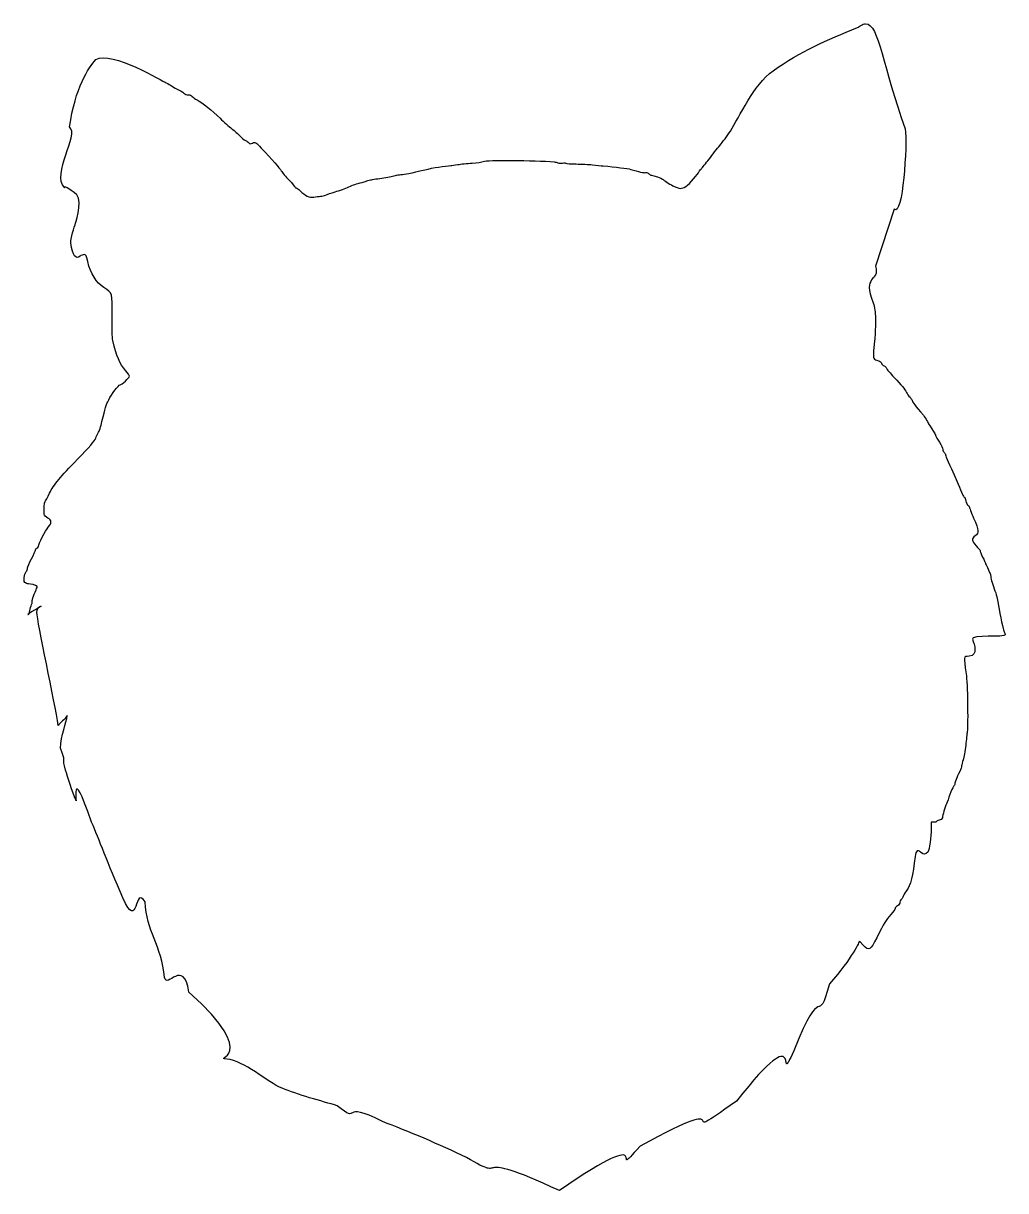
# Model space of a CAD drawing. Header units: centimetres. Extents: x -21.2 to 40.1, y -15.8 to 16.
# Drawn here: x 13.59 to 40.11, y -15.83 to 15.69 of the extents above; entities that cross this region are included whole.
import ezdxf

# ---------------------------------------------------------------- set-up
doc = ezdxf.new("R2010")
doc.units = ezdxf.units.CM
doc.header["$MEASUREMENT"] = 0
doc.layers.add('Layer 1', color=7, linetype='Continuous')

msp = doc.modelspace()

# ---------------------------------------------------------------- linework, layer by layer
at = {"layer": 'Layer 1'}
msp.add_open_spline([(36.32922, 15.68013), (36.29069, 15.67891), (36.24898, 15.66478), (36.20354, 15.63631), (36.20354, 15.63631), (36.17498, 15.61841), (36.14543, 15.59808), (36.1159, 15.57678), (36.1159, 15.57678), (35.28179, 15.2485), (34.57874, 14.93861), (33.83221, 14.41013), (33.83221, 14.41013), (33.30142, 14.03438), (32.92445, 13.15482), (32.6788, 12.78129), (32.6788, 12.78129), (32.59745, 12.6576), (32.47075, 12.48496), (32.39685, 12.39764), (32.39685, 12.39764), (32.32295, 12.31033), (32.1915, 12.14364), (32.10498, 12.02723), (32.10498, 12.02723), (32.01846, 11.91081), (31.92036, 11.78973), (31.88753, 11.75768), (31.88753, 11.75768), (31.85467, 11.72563), (31.82799, 11.68935), (31.82799, 11.67748), (31.82799, 11.67748), (31.82799, 11.63432), (31.57378, 11.35274), (31.47577, 11.28722), (31.47577, 11.28722), (31.36447, 11.21282), (31.309, 11.21614), (31.12768, 11.30706), (31.12768, 11.30706), (31.02982, 11.35613), (30.87933, 11.45308), (30.84904, 11.48648), (30.84904, 11.48648), (30.82745, 11.51029), (30.59956, 11.59066), (30.55386, 11.59066), (30.55386, 11.59066), (30.53066, 11.59066), (30.49592, 11.60917), (30.47697, 11.632), (30.47697, 11.632), (30.45801, 11.65484), (30.42118, 11.66776), (30.39511, 11.66094), (30.39511, 11.66094), (30.35203, 11.64968), (30.19768, 11.68377), (29.98914, 11.74941), (29.98914, 11.74941), (29.91937, 11.77137), (29.56083, 11.81659), (29.24831, 11.84284), (29.24831, 11.84284), (29.1901, 11.84773), (29.05912, 11.86081), (28.95726, 11.87178), (28.95726, 11.87178), (28.8554, 11.88276), (28.65623, 11.89247), (28.51492, 11.89411), (28.51492, 11.89411), (28.3736, 11.89574), (28.2508, 11.90522), (28.24124, 11.91478), (28.24124, 11.91478), (28.23167, 11.92434), (28.1893, 11.92556), (28.14781, 11.91726), (28.14781, 11.91726), (28.10631, 11.90896), (28.05135, 11.91154), (28.02544, 11.92305), (28.02544, 11.92305), (27.99952, 11.93455), (27.95449, 11.94601), (27.92539, 11.94868), (27.92539, 11.94868), (27.37304, 11.99922), (26.09382, 12.00746), (26.00716, 11.96108), (26.00716, 11.96108), (25.97836, 11.94566), (25.84424, 11.9261), (25.7095, 11.91809), (25.7095, 11.91809), (25.57477, 11.91007), (25.39928, 11.89218), (25.31924, 11.8784), (25.31924, 11.8784), (25.2392, 11.86461), (25.15586, 11.85315), (25.13404, 11.85194), (25.13404, 11.85194), (24.96496, 11.84259), (24.65428, 11.79226), (24.43289, 11.73866), (24.43289, 11.73866), (24.04496, 11.64476), (23.88845, 11.61277), (23.78466, 11.6072), (23.78466, 11.6072), (23.73373, 11.60447), (23.66807, 11.59376), (23.63831, 11.58322), (23.63831, 11.58322), (23.60855, 11.57268), (23.46568, 11.54547), (23.32081, 11.52286), (23.32081, 11.52286), (23.17595, 11.50026), (23.01538, 11.47483), (22.96445, 11.46664), (22.96445, 11.46664), (22.91352, 11.45845), (22.85994, 11.44304), (22.84539, 11.43191), (22.84539, 11.43191), (22.83083, 11.42079), (22.75896, 11.39936), (22.68581, 11.38396), (22.68581, 11.38396), (22.61267, 11.36856), (22.47575, 11.32165), (22.38154, 11.27978), (22.38154, 11.27978), (22.28734, 11.2379), (22.12109, 11.17633), (22.01195, 11.14335), (22.01195, 11.14335), (21.90281, 11.11037), (21.78375, 11.07079), (21.74737, 11.05488), (21.74737, 11.05488), (21.71099, 11.03897), (21.65146, 11.02371), (21.61508, 11.02098), (21.61508, 11.02098), (21.57869, 11.01825), (21.49535, 11.00832), (21.42987, 10.99949), (21.42987, 10.99949), (21.30219, 10.98227), (21.20559, 11.02863), (21.05863, 11.17808), (21.05863, 11.17808), (21.0217, 11.21563), (20.97705, 11.24671), (20.95941, 11.24671), (20.95941, 11.24671), (20.94176, 11.2467), (20.9266, 11.25564), (20.92634, 11.26655), (20.92634, 11.26655), (20.92607, 11.27746), (20.85338, 11.36356), (20.76428, 11.45754), (20.76428, 11.45754), (20.67517, 11.55153), (20.58079, 11.66363), (20.55426, 11.70725), (20.55426, 11.70725), (20.50591, 11.78676), (20.31203, 12.00833), (20.01352, 12.32488), (20.01352, 12.32488), (19.85814, 12.48966), (19.85128, 12.49355), (19.7787, 12.46048), (19.7787, 12.46048), (19.71508, 12.43149), (19.69951, 12.43263), (19.6737, 12.46792), (19.6737, 12.46792), (19.65704, 12.49069), (19.61751, 12.51721), (19.58523, 12.52745), (19.58523, 12.52745), (19.55295, 12.5377), (19.4874, 12.59179), (19.43971, 12.64734), (19.43971, 12.64734), (19.39201, 12.70289), (19.29336, 12.7927), (19.2206, 12.84743), (19.2206, 12.84743), (19.14783, 12.90217), (19.00496, 13.02831), (18.9031, 13.1269), (18.9031, 13.1269), (18.69109, 13.3321), (18.41749, 13.55062), (18.27967, 13.62547), (18.27967, 13.62547), (18.22776, 13.65367), (18.16969, 13.69601), (18.15069, 13.71891), (18.15069, 13.71891), (18.13169, 13.7418), (18.08399, 13.76025), (18.04486, 13.76025), (18.04486, 13.76025), (18.00572, 13.76025), (17.9507, 13.78206), (17.92249, 13.8082), (17.92249, 13.8082), (17.89427, 13.83434), (17.81434, 13.88291), (17.74472, 13.91652), (17.74472, 13.91652), (17.6751, 13.95013), (17.60366, 13.99139), (17.58597, 14.00829), (17.58597, 14.00829), (17.56828, 14.0252), (17.50311, 14.06108), (17.44128, 14.0885), (17.44128, 14.0885), (17.37943, 14.11591), (15.9635, 14.95894), (15.54785, 14.71936), (15.54785, 14.71936), (15.34563, 14.49022), (14.99112, 13.95499), (14.83596, 12.89622), (14.83596, 12.89622), (15.1134, 12.68823), (14.32979, 11.62845), (14.70532, 11.24919), (14.70532, 11.24919), (14.68547, 11.28282), (14.7214, 11.2961), (14.96081, 11.12185), (14.96081, 11.12185), (15.21742, 11.03342), (15.03086, 10.38721), (15.00049, 10.29586), (15.00049, 10.29586), (14.97013, 10.2045), (14.85305, 9.85963), (14.86986, 9.76504), (14.86986, 9.76504), (14.93407, 9.40355), (14.99722, 9.31324), (15.12121, 9.40702), (15.12121, 9.40702), (15.14945, 9.42839), (15.19751, 9.44625), (15.22787, 9.44671), (15.22787, 9.44671), (15.27464, 9.44742), (15.28977, 9.41885), (15.32874, 9.25737), (15.32874, 9.25737), (15.40767, 8.93036), (15.55715, 8.68906), (15.76282, 8.55788), (15.76282, 8.55788), (16.00051, 8.40626), (15.997, 8.41887), (15.98607, 7.79059), (15.98607, 7.79059), (15.98076, 7.48584), (15.98767, 7.18951), (16.00178, 7.13161), (16.00178, 7.13161), (16.10923, 6.69059), (16.18472, 6.51524), (16.35318, 6.3114), (16.35318, 6.3114), (16.40964, 6.24306), (16.4557, 6.17557), (16.4557, 6.16092), (16.4557, 6.16092), (16.4557, 6.12663), (16.24009, 5.92858), (16.20269, 5.92858), (16.20269, 5.92858), (16.15806, 5.92858), (15.96709, 5.68), (15.89346, 5.52592), (15.89346, 5.52592), (15.82192, 5.3762), (15.80069, 5.30693), (15.71239, 4.93639), (15.71239, 4.93639), (15.68118, 4.80543), (15.63588, 4.6685), (15.61234, 4.63212), (15.61234, 4.63212), (15.5888, 4.59574), (15.55758, 4.53297), (15.54289, 4.49239), (15.54289, 4.49239), (15.51243, 4.40836), (15.37693, 4.24991), (15.05341, 3.92106), (15.05341, 3.92106), (14.59076, 3.4508), (14.4082, 3.22989), (14.29935, 3.00824), (14.29935, 3.00824), (14.24126, 2.88997), (14.18539, 2.78675), (14.17532, 2.77921), (14.17532, 2.77921), (14.15876, 2.76682), (14.14264, 2.5402), (14.15052, 2.43195), (14.15052, 2.43195), (14.15227, 2.40792), (14.19548, 2.36361), (14.24643, 2.33356), (14.24643, 2.33356), (14.36037, 2.26633), (14.36456, 2.20255), (14.26297, 2.08633), (14.26297, 2.08633), (14.18523, 1.99742), (13.99508, 1.62998), (13.99508, 1.56874), (13.99508, 1.56874), (13.99507, 1.55005), (13.9772, 1.52834), (13.95539, 1.51996), (13.95539, 1.51996), (13.93356, 1.51158), (13.9157, 1.48828), (13.9157, 1.4687), (13.9157, 1.4687), (13.9157, 1.44912), (13.86806, 1.34275), (13.80987, 1.23223), (13.80987, 1.23223), (13.75166, 1.1217), (13.70404, 1.01101), (13.70404, 0.98583), (13.70404, 0.98583), (13.70403, 0.96066), (13.68825, 0.91615), (13.66848, 0.88744), (13.66848, 0.88744), (13.61404, 0.80837), (13.58951, 0.63992), (13.62631, 0.59557), (13.62631, 0.59557), (13.64351, 0.57485), (13.69095, 0.55754), (13.73215, 0.55754), (13.73215, 0.55754), (13.79212, 0.55754), (13.91255, 0.52157), (13.96449, 0.48809), (13.96449, 0.48809), (13.96937, 0.48494), (13.95537, 0.44313), (13.93389, 0.39465), (13.93389, 0.39465), (13.85948, 0.22673), (13.81308, 0.08715), (13.82641, 0.07385), (13.82641, 0.07385), (13.83376, 0.0665), (13.82097, 0.01651), (13.79829, -0.03777), (13.79829, -0.03777), (13.77561, -0.09205), (13.75695, -0.1656), (13.75695, -0.20066), (13.75695, -0.20066), (13.75695, -0.23572), (13.74207, -0.26812), (13.72388, -0.27259), (13.72388, -0.27259), (13.6099, -0.30062), (14.15707, -0.00201), (14.06787, -0.0486), (14.06787, -0.0486), (13.97146, -0.09895), (13.96176, -0.11412), (13.9579, -0.21562), (13.9579, -0.21562), (13.94934, -0.44041), (14.45084, -2.67489), (14.53254, -3.26742), (14.53254, -3.26742), (14.55534, -3.20233), (14.73098, -3.1031), (14.76901, -3.00036), (14.76901, -3.00036), (14.76907, -3.19075), (14.58806, -3.54047), (14.59317, -3.88604), (14.59317, -3.88604), (14.75539, -4.26566), (14.62563, -4.10708), (14.72877, -4.47804), (14.72877, -4.47804), (14.79092, -4.64406), (14.90854, -5.08109), (15.00658, -5.27676), (15.00658, -5.27676), (15.04997, -5.49974), (14.83789, -4.14764), (15.43207, -5.87928), (15.43207, -5.87928), (15.63375, -6.33533), (15.85442, -6.97037), (16.27708, -7.92649), (16.27708, -7.92649), (16.69975, -8.88262), (16.58215, -7.54066), (16.87493, -8.03571), (16.87493, -8.03571), (16.90811, -8.80401), (17.32288, -9.21959), (17.40162, -10.073), (17.40162, -10.073), (17.46666, -10.40883), (17.90976, -9.52685), (18.06142, -10.46905), (18.06142, -10.46905), (20.08521, -12.29357), (18.63736, -12.23863), (19.08831, -12.2764), (19.08831, -12.2764), (19.53925, -12.31418), (20.18034, -12.90339), (20.58072, -13.06768), (20.58072, -13.06768), (20.98111, -13.23196), (21.65586, -13.41931), (22.06652, -13.53814), (22.06652, -13.53814), (22.7158, -14.07913), (22.1097, -13.35828), (23.28939, -13.96478), (23.28939, -13.96478), (23.95514, -14.22253), (24.85083, -14.58864), (25.55324, -14.93877), (25.55324, -14.93877), (26.8063, -15.67437), (25.48932, -14.62722), (28.0643, -15.83092), (28.0643, -15.83092), (30.89915, -13.85529), (29.26553, -15.71396), (30.24049, -14.63368), (30.24049, -14.63368), (33.16111, -13.02109), (30.94868, -14.77954), (32.84416, -13.41329), (32.84416, -13.41329), (34.77635, -10.96407), (33.85979, -13.1912), (34.39611, -12.05647), (34.39611, -12.05647), (35.1811, -10.05946), (35.01699, -11.49293), (35.35539, -10.2443), (35.35539, -10.2443), (35.98431, -9.54043), (36.16398, -9.09428), (36.16398, -9.09428), (36.16398, -9.09428), (36.16398, -9.09428), (36.27147, -9.20673), (36.27147, -9.20673), (36.27147, -9.20673), (36.42355, -9.365), (36.4563, -9.34551), (36.63031, -9.00085), (36.63031, -9.00085), (36.83366, -8.59803), (36.87786, -8.52566), (37.009, -8.37577), (37.009, -8.37577), (37.07315, -8.30243), (37.12558, -8.22882), (37.12558, -8.21206), (37.12558, -8.21206), (37.12557, -8.19529), (37.15534, -8.1623), (37.19172, -8.13847), (37.19172, -8.13847), (37.2281, -8.11464), (37.25787, -8.07212), (37.25787, -8.04422), (37.25787, -8.04422), (37.25787, -8.0163), (37.26934, -7.986), (37.2835, -7.97724), (37.2835, -7.97724), (37.29766, -7.96849), (37.32917, -7.91792), (37.35378, -7.86397), (37.35378, -7.86397), (37.37839, -7.81002), (37.41994, -7.74176), (37.44556, -7.71266), (37.44556, -7.71266), (37.53543, -7.61049), (37.6068, -7.32316), (37.67128, -6.80398), (37.67128, -6.80398), (37.69123, -6.64329), (37.73142, -6.61199), (37.8168, -6.69153), (37.8168, -6.69153), (37.89362, -6.7631), (37.96147, -6.76177), (38.00945, -6.6874), (38.00945, -6.6874), (38.05494, -6.61684), (38.10453, -6.28202), (38.10453, -6.04578), (38.10453, -6.04578), (38.10453, -6.04578), (38.10453, -5.87794), (38.10453, -5.87794), (38.10453, -5.87794), (38.10453, -5.87794), (38.2269, -5.87794), (38.2269, -5.87794), (38.2269, -5.87794), (38.24114, -5.80466), (38.39536, -5.85817), (38.4055, -5.76549), (38.4055, -5.76549), (38.41478, -5.68057), (38.47118, -5.48254), (38.51464, -5.38433), (38.51464, -5.38433), (38.53396, -5.34067), (38.57599, -5.22756), (38.60807, -5.13298), (38.60807, -5.13298), (38.64015, -5.03838), (38.6831, -4.94179), (38.70315, -4.91883), (38.70315, -4.91883), (38.7232, -4.89585), (38.73953, -4.86207), (38.73953, -4.84359), (38.73953, -4.84359), (38.73953, -4.80797), (38.78883, -4.6857), (38.87348, -4.5112), (38.87348, -4.5112), (38.90172, -4.45299), (38.92478, -4.38485), (38.92474, -4.35989), (38.92474, -4.35989), (38.9247, -4.33493), (38.94317, -4.26122), (38.96526, -4.19618), (38.96526, -4.19618), (38.98734, -4.13114), (39.01795, -3.95521), (39.03388, -3.8051), (39.03388, -3.8051), (39.04981, -3.65498), (39.06794, -3.49057), (39.07357, -3.43964), (39.07357, -3.43964), (39.10153, -3.18663), (39.08282, -2.12576), (39.04629, -1.87281), (39.04629, -1.87281), (38.97545, -1.3824), (38.96946, -1.41925), (39.12732, -1.39408), (39.12732, -1.39408), (39.37668, -1.37152), (39.26872, -1.10401), (39.21496, -0.93933), (39.21496, -0.93933), (39.16284, -0.80275), (40.11246, -0.90189), (40.0954, -0.81912), (40.0954, -0.81912), (40.08499, -0.76867), (40.06761, -0.70913), (40.05654, -0.68683), (40.05654, -0.68683), (40.03224, -0.63791), (39.92184, -0.10174), (39.90936, 0.02837), (39.90936, 0.02837), (39.89978, 0.12826), (39.86042, 0.27749), (39.80436, 0.42525), (39.80436, 0.42525), (39.74236, 0.58864), (39.70193, 0.72863), (39.70927, 0.75432), (39.70927, 0.75432), (39.71319, 0.76807), (39.70538, 0.80379), (39.69191, 0.8337), (39.69191, 0.8337), (39.67842, 0.86361), (39.64566, 0.93589), (39.61915, 0.9941), (39.61915, 0.9941), (39.59262, 1.05231), (39.56847, 1.10589), (39.56623, 1.11316), (39.56623, 1.11316), (39.56398, 1.12044), (39.53053, 1.19527), (39.49182, 1.27935), (39.49182, 1.27935), (39.45309, 1.36344), (39.42154, 1.44205), (39.42154, 1.45382), (39.42154, 1.45382), (39.42153, 1.46558), (39.37391, 1.52492), (39.3157, 1.58611), (39.3157, 1.58611), (39.1891, 1.7192), (39.18382, 1.77192), (39.28924, 1.84986), (39.28924, 1.84986), (39.39719, 1.92967), (39.39131, 1.99644), (39.24873, 2.33025), (39.24873, 2.33025), (39.18353, 2.48289), (39.13049, 2.62103), (39.13049, 2.63783), (39.13049, 2.63783), (39.13049, 2.65462), (39.11348, 2.67523), (39.09246, 2.6833), (39.09246, 2.6833), (39.07143, 2.69137), (39.04596, 2.74059), (39.03624, 2.79244), (39.03624, 2.79244), (39.0265, 2.8443), (39.00823, 2.89302), (38.99572, 2.90076), (38.99572, 2.90076), (38.9707, 2.91622), (38.9309, 2.99963), (38.82788, 3.24968), (38.82788, 3.24968), (38.75924, 3.41625), (38.69486, 3.56027), (38.55916, 3.8516), (38.55916, 3.8516), (38.51848, 3.93891), (38.48745, 4.02387), (38.49053, 4.04012), (38.49053, 4.04012), (38.49362, 4.05637), (38.47782, 4.08468), (38.45581, 4.10296), (38.45581, 4.10296), (38.43378, 4.12123), (38.41612, 4.15777), (38.41612, 4.18481), (38.41612, 4.18481), (38.41612, 4.21185), (38.37444, 4.29949), (38.32351, 4.37912), (38.32351, 4.37912), (38.27258, 4.45873), (38.23091, 4.53479), (38.23091, 4.54779), (38.23091, 4.54779), (38.23091, 4.56078), (38.18077, 4.64723), (38.11929, 4.74044), (38.11929, 4.74044), (38.05781, 4.83364), (37.99426, 4.9397), (37.9779, 4.97608), (37.9779, 4.97608), (37.96154, 5.01246), (37.92271, 5.07199), (37.89191, 5.10837), (37.89191, 5.10837), (37.66705, 5.37393), (37.59591, 5.46601), (37.59591, 5.49284), (37.59591, 5.49284), (37.59591, 5.50978), (37.56671, 5.55557), (37.53059, 5.59454), (37.53059, 5.59454), (37.49447, 5.63352), (37.45088, 5.69208), (37.43385, 5.72435), (37.43385, 5.72435), (37.38488, 5.81713), (37.30561, 5.91343), (37.09982, 6.13198), (37.09982, 6.13198), (36.99441, 6.24391), (36.90204, 6.35693), (36.89394, 6.38251), (36.89394, 6.38251), (36.88582, 6.40808), (36.85623, 6.43575), (36.82862, 6.44452), (36.82862, 6.44452), (36.801, 6.45328), (36.77146, 6.48399), (36.76247, 6.51232), (36.76247, 6.51232), (36.75348, 6.54064), (36.71387, 6.5708), (36.67483, 6.58012), (36.67483, 6.58012), (36.54291, 6.61159), (36.52979, 6.63823), (36.5475, 6.84057), (36.5475, 6.84057), (36.59563, 7.39041), (36.60293, 7.52301), (36.59794, 7.73436), (36.59794, 7.73436), (36.59453, 7.8781), (36.57201, 8.03154), (36.53841, 8.14033), (36.53841, 8.14033), (36.22025, 8.9142), (36.71825, 8.69243), (36.60207, 9.13748), (36.60207, 9.13748), (36.60207, 9.13748), (37.10147, 10.67372), (37.10147, 10.67372), (37.10147, 10.67372), (37.33647, 10.44071), (37.45942, 12.42825), (37.40326, 12.84495), (37.40326, 12.84495), (36.79231, 14.47245), (36.70166, 15.69188), (36.32922, 15.68013)], degree=3, knots=[0, 0, 0, 0, 0.00526316, 0.00526316, 0.00526316, 0.00526316, 0.01052632, 0.01052632, 0.01052632, 0.01052632, 0.01578947, 0.01578947, 0.01578947, 0.01578947, 0.02105263, 0.02105263, 0.02105263, 0.02105263, 0.02631579, 0.02631579, 0.02631579, 0.02631579, 0.03157895, 0.03157895, 0.03157895, 0.03157895, 0.03684211, 0.03684211, 0.03684211, 0.03684211, 0.04210526, 0.04210526, 0.04210526, 0.04210526, 0.04736842, 0.04736842, 0.04736842, 0.04736842, 0.05263158, 0.05263158, 0.05263158, 0.05263158, 0.05789474, 0.05789474, 0.05789474, 0.05789474, 0.06315789, 0.06315789, 0.06315789, 0.06315789, 0.06842105, 0.06842105, 0.06842105, 0.06842105, 0.07368421, 0.07368421, 0.07368421, 0.07368421, 0.07894737, 0.07894737, 0.07894737, 0.07894737, 0.08421053, 0.08421053, 0.08421053, 0.08421053, 0.08947368, 0.08947368, 0.08947368, 0.08947368, 0.09473684, 0.09473684, 0.09473684, 0.09473684, 0.1, 0.1, 0.1, 0.1, 0.10526316, 0.10526316, 0.10526316, 0.10526316, 0.11052632, 0.11052632, 0.11052632, 0.11052632, 0.11578947, 0.11578947, 0.11578947, 0.11578947, 0.12105263, 0.12105263, 0.12105263, 0.12105263, 0.12631579, 0.12631579, 0.12631579, 0.12631579, 0.13157895, 0.13157895, 0.13157895, 0.13157895, 0.13684211, 0.13684211, 0.13684211, 0.13684211, 0.14210526, 0.14210526, 0.14210526, 0.14210526, 0.14736842, 0.14736842, 0.14736842, 0.14736842, 0.15263158, 0.15263158, 0.15263158, 0.15263158, 0.15789474, 0.15789474, 0.15789474, 0.15789474, 0.16315789, 0.16315789, 0.16315789, 0.16315789, 0.16842105, 0.16842105, 0.16842105, 0.16842105, 0.17368421, 0.17368421, 0.17368421, 0.17368421, 0.17894737, 0.17894737, 0.17894737, 0.17894737, 0.18421053, 0.18421053, 0.18421053, 0.18421053, 0.18947368, 0.18947368, 0.18947368, 0.18947368, 0.19473684, 0.19473684, 0.19473684, 0.19473684, 0.2, 0.2, 0.2, 0.2, 0.20526316, 0.20526316, 0.20526316, 0.20526316, 0.21052632, 0.21052632, 0.21052632, 0.21052632, 0.21578947, 0.21578947, 0.21578947, 0.21578947, 0.22105263, 0.22105263, 0.22105263, 0.22105263, 0.22631579, 0.22631579, 0.22631579, 0.22631579, 0.23157895, 0.23157895, 0.23157895, 0.23157895, 0.23684211, 0.23684211, 0.23684211, 0.23684211, 0.24210526, 0.24210526, 0.24210526, 0.24210526, 0.24736842, 0.24736842, 0.24736842, 0.24736842, 0.25263158, 0.25263158, 0.25263158, 0.25263158, 0.25789474, 0.25789474, 0.25789474, 0.25789474, 0.26315789, 0.26315789, 0.26315789, 0.26315789, 0.26842105, 0.26842105, 0.26842105, 0.26842105, 0.27368421, 0.27368421, 0.27368421, 0.27368421, 0.27894737, 0.27894737, 0.27894737, 0.27894737, 0.28421053, 0.28421053, 0.28421053, 0.28421053, 0.28947368, 0.28947368, 0.28947368, 0.28947368, 0.29473684, 0.29473684, 0.29473684, 0.29473684, 0.3, 0.3, 0.3, 0.3, 0.30526316, 0.30526316, 0.30526316, 0.30526316, 0.31052632, 0.31052632, 0.31052632, 0.31052632, 0.31578947, 0.31578947, 0.31578947, 0.31578947, 0.32105263, 0.32105263, 0.32105263, 0.32105263, 0.32631579, 0.32631579, 0.32631579, 0.32631579, 0.33157895, 0.33157895, 0.33157895, 0.33157895, 0.33684211, 0.33684211, 0.33684211, 0.33684211, 0.34210526, 0.34210526, 0.34210526, 0.34210526, 0.34736842, 0.34736842, 0.34736842, 0.34736842, 0.35263158, 0.35263158, 0.35263158, 0.35263158, 0.35789474, 0.35789474, 0.35789474, 0.35789474, 0.36315789, 0.36315789, 0.36315789, 0.36315789, 0.36842105, 0.36842105, 0.36842105, 0.36842105, 0.37368421, 0.37368421, 0.37368421, 0.37368421, 0.37894737, 0.37894737, 0.37894737, 0.37894737, 0.38421053, 0.38421053, 0.38421053, 0.38421053, 0.38947368, 0.38947368, 0.38947368, 0.38947368, 0.39473684, 0.39473684, 0.39473684, 0.39473684, 0.4, 0.4, 0.4, 0.4, 0.40526316, 0.40526316, 0.40526316, 0.40526316, 0.41052632, 0.41052632, 0.41052632, 0.41052632, 0.41578947, 0.41578947, 0.41578947, 0.41578947, 0.42105263, 0.42105263, 0.42105263, 0.42105263, 0.42631579, 0.42631579, 0.42631579, 0.42631579, 0.43157895, 0.43157895, 0.43157895, 0.43157895, 0.43684211, 0.43684211, 0.43684211, 0.43684211, 0.44210526, 0.44210526, 0.44210526, 0.44210526, 0.44736842, 0.44736842, 0.44736842, 0.44736842, 0.45263158, 0.45263158, 0.45263158, 0.45263158, 0.45789474, 0.45789474, 0.45789474, 0.45789474, 0.46315789, 0.46315789, 0.46315789, 0.46315789, 0.46842105, 0.46842105, 0.46842105, 0.46842105, 0.47368421, 0.47368421, 0.47368421, 0.47368421, 0.47894737, 0.47894737, 0.47894737, 0.47894737, 0.48421053, 0.48421053, 0.48421053, 0.48421053, 0.48947368, 0.48947368, 0.48947368, 0.48947368, 0.49473684, 0.49473684, 0.49473684, 0.49473684, 0.5, 0.5, 0.5, 0.5, 0.50526316, 0.50526316, 0.50526316, 0.50526316, 0.51052632, 0.51052632, 0.51052632, 0.51052632, 0.51578947, 0.51578947, 0.51578947, 0.51578947, 0.52105263, 0.52105263, 0.52105263, 0.52105263, 0.52631579, 0.52631579, 0.52631579, 0.52631579, 0.53157895, 0.53157895, 0.53157895, 0.53157895, 0.53684211, 0.53684211, 0.53684211, 0.53684211, 0.54210526, 0.54210526, 0.54210526, 0.54210526, 0.54736842, 0.54736842, 0.54736842, 0.54736842, 0.55263158, 0.55263158, 0.55263158, 0.55263158, 0.55789474, 0.55789474, 0.55789474, 0.55789474, 0.56315789, 0.56315789, 0.56315789, 0.56315789, 0.56842105, 0.56842105, 0.56842105, 0.56842105, 0.57368421, 0.57368421, 0.57368421, 0.57368421, 0.57894737, 0.57894737, 0.57894737, 0.57894737, 0.58421053, 0.58421053, 0.58421053, 0.58421053, 0.58947368, 0.58947368, 0.58947368, 0.58947368, 0.59473684, 0.59473684, 0.59473684, 0.59473684, 0.6, 0.6, 0.6, 0.6, 0.60526316, 0.60526316, 0.60526316, 0.60526316, 0.61052632, 0.61052632, 0.61052632, 0.61052632, 0.61578947, 0.61578947, 0.61578947, 0.61578947, 0.62105263, 0.62105263, 0.62105263, 0.62105263, 0.62631579, 0.62631579, 0.62631579, 0.62631579, 0.63157895, 0.63157895, 0.63157895, 0.63157895, 0.63684211, 0.63684211, 0.63684211, 0.63684211, 0.64210526, 0.64210526, 0.64210526, 0.64210526, 0.64736842, 0.64736842, 0.64736842, 0.64736842, 0.65263158, 0.65263158, 0.65263158, 0.65263158, 0.65789474, 0.65789474, 0.65789474, 0.65789474, 0.66315789, 0.66315789, 0.66315789, 0.66315789, 0.66842105, 0.66842105, 0.66842105, 0.66842105, 0.67368421, 0.67368421, 0.67368421, 0.67368421, 0.67894737, 0.67894737, 0.67894737, 0.67894737, 0.68421053, 0.68421053, 0.68421053, 0.68421053, 0.68947368, 0.68947368, 0.68947368, 0.68947368, 0.69473684, 0.69473684, 0.69473684, 0.69473684, 0.7, 0.7, 0.7, 0.7, 0.70526316, 0.70526316, 0.70526316, 0.70526316, 0.71052632, 0.71052632, 0.71052632, 0.71052632, 0.71578947, 0.71578947, 0.71578947, 0.71578947, 0.72105263, 0.72105263, 0.72105263, 0.72105263, 0.72631579, 0.72631579, 0.72631579, 0.72631579, 0.73157895, 0.73157895, 0.73157895, 0.73157895, 0.73684211, 0.73684211, 0.73684211, 0.73684211, 0.74210526, 0.74210526, 0.74210526, 0.74210526, 0.74736842, 0.74736842, 0.74736842, 0.74736842, 0.75263158, 0.75263158, 0.75263158, 0.75263158, 0.75789474, 0.75789474, 0.75789474, 0.75789474, 0.76315789, 0.76315789, 0.76315789, 0.76315789, 0.76842105, 0.76842105, 0.76842105, 0.76842105, 0.77368421, 0.77368421, 0.77368421, 0.77368421, 0.77894737, 0.77894737, 0.77894737, 0.77894737, 0.78421053, 0.78421053, 0.78421053, 0.78421053, 0.78947368, 0.78947368, 0.78947368, 0.78947368, 0.79473684, 0.79473684, 0.79473684, 0.79473684, 0.8, 0.8, 0.8, 0.8, 0.80526316, 0.80526316, 0.80526316, 0.80526316, 0.81052632, 0.81052632, 0.81052632, 0.81052632, 0.81578947, 0.81578947, 0.81578947, 0.81578947, 0.82105263, 0.82105263, 0.82105263, 0.82105263, 0.82631579, 0.82631579, 0.82631579, 0.82631579, 0.83157895, 0.83157895, 0.83157895, 0.83157895, 0.83684211, 0.83684211, 0.83684211, 0.83684211, 0.84210526, 0.84210526, 0.84210526, 0.84210526, 0.84736842, 0.84736842, 0.84736842, 0.84736842, 0.85263158, 0.85263158, 0.85263158, 0.85263158, 0.85789474, 0.85789474, 0.85789474, 0.85789474, 0.86315789, 0.86315789, 0.86315789, 0.86315789, 0.86842105, 0.86842105, 0.86842105, 0.86842105, 0.87368421, 0.87368421, 0.87368421, 0.87368421, 0.87894737, 0.87894737, 0.87894737, 0.87894737, 0.88421053, 0.88421053, 0.88421053, 0.88421053, 0.88947368, 0.88947368, 0.88947368, 0.88947368, 0.89473684, 0.89473684, 0.89473684, 0.89473684, 0.9, 0.9, 0.9, 0.9, 0.90526316, 0.90526316, 0.90526316, 0.90526316, 0.91052632, 0.91052632, 0.91052632, 0.91052632, 0.91578947, 0.91578947, 0.91578947, 0.91578947, 0.92105263, 0.92105263, 0.92105263, 0.92105263, 0.92631579, 0.92631579, 0.92631579, 0.92631579, 0.93157895, 0.93157895, 0.93157895, 0.93157895, 0.93684211, 0.93684211, 0.93684211, 0.93684211, 0.94210526, 0.94210526, 0.94210526, 0.94210526, 0.94736842, 0.94736842, 0.94736842, 0.94736842, 0.95263158, 0.95263158, 0.95263158, 0.95263158, 0.95789474, 0.95789474, 0.95789474, 0.95789474, 0.96315789, 0.96315789, 0.96315789, 0.96315789, 0.96842105, 0.96842105, 0.96842105, 0.96842105, 0.97368421, 0.97368421, 0.97368421, 0.97368421, 0.97894737, 0.97894737, 0.97894737, 0.97894737, 0.98421053, 0.98421053, 0.98421053, 0.98421053, 0.98947368, 0.98947368, 0.98947368, 0.98947368, 1, 1, 1, 1], dxfattribs=at)

doc.saveas('drawing.dxf')
